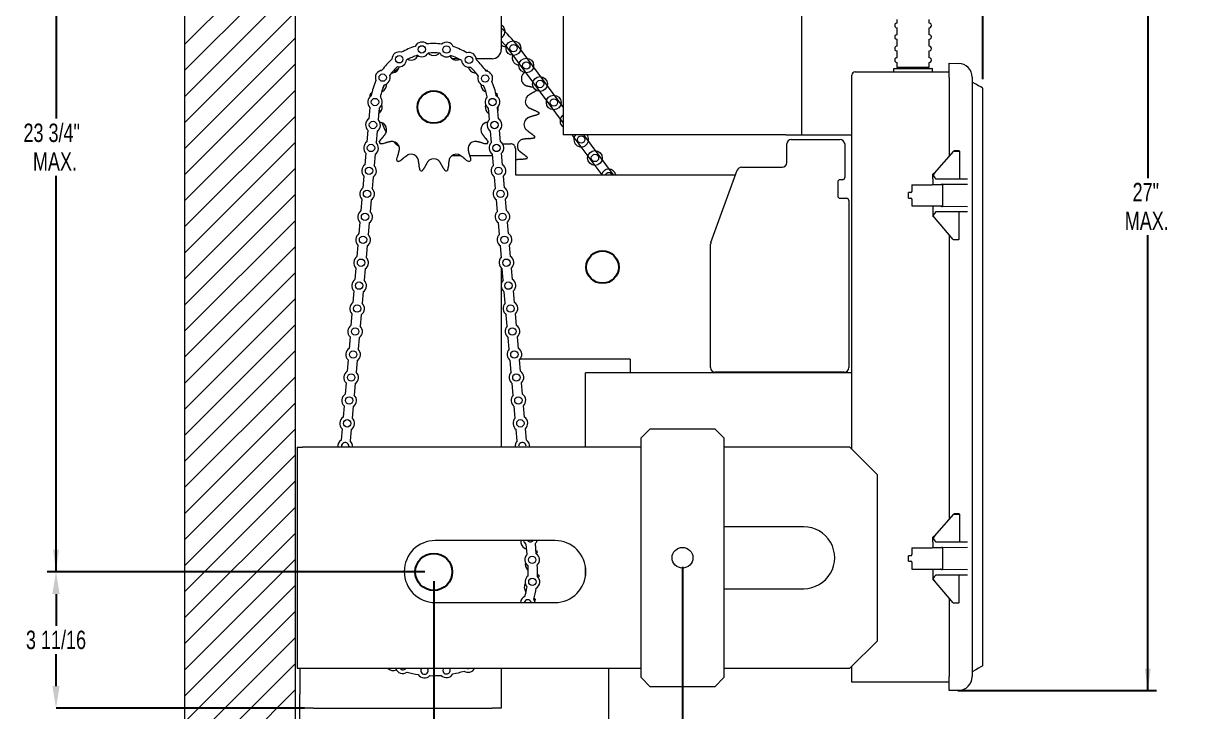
# Model space of a CAD drawing. Header units: inches. Extents: x 1.9 to 9.8, y 6 to 19.4.
# Drawn here: x 1.91 to 9.77, y 11.29 to 15.96 of the extents above; entities that cross this region are included whole.
import ezdxf

# ---------------------------------------------------------------- set-up
doc = ezdxf.new("R2010")
doc.units = ezdxf.units.IN
doc.header["$MEASUREMENT"] = 0
doc.header["$PDSIZE"] = -1
doc.layers.add('DIM', color=1, linetype='Continuous')
doc.styles.add('SLDTEXTSTYLE0', font='ARIAL.TTF', dxfattribs={"width": 0.7})
doc.dimstyles.new('SLDDIMSTYLE0', dxfattribs={"dimtxt": 0.125, "dimasz": 0.15, "dimexe": 0, "dimexo": 0.0625, "dimgap": 0.03125, "dimtad": 0, "dimtih": 1, "dimtoh": 1, "dimdec": 3, "dimlfac": 4, "dimrnd": 1e-09, "dimzin": 12, "dimdsep": 46, "dimtxsty": 'SLDTEXTSTYLE0', "dimsah": 1, "dimcen": 0.09, "dimadec": 0, "dimazin": 0, "dimtfac": 1, "dimtdec": 3, "dimtofl": 0, "dimtmove": 0, "dimatfit": 3, "dimfxl": 0, "dimtolj": 1, "dimtzin": 12, "dimarcsym": 0})
doc.dimstyles.new('SLDDIMSTYLE1', dxfattribs={"dimtxt": 0.125, "dimasz": 0.15, "dimexe": 0, "dimexo": 0.0625, "dimgap": 0.03125, "dimtad": 0, "dimtih": 1, "dimtoh": 1, "dimdec": 1, "dimlfac": 4, "dimrnd": 1e-09, "dimzin": 12, "dimdsep": 46, "dimtxsty": 'SLDTEXTSTYLE0', "dimsah": 1, "dimcen": 0.09, "dimadec": 0, "dimazin": 0, "dimtfac": 1, "dimtdec": 1, "dimtofl": 0, "dimtmove": 0, "dimatfit": 3, "dimfxl": 0, "dimtolj": 1, "dimtzin": 12, "dimarcsym": 0})

# ---------------------------------------------------------------- blocks, each defined once
blk = doc.blocks.new('*D8')
at = {"layer": 'DEFPOINTS', "color": 0}
for p in [(4.6933, 12.2362), (3.7558, 8.2049), (3.7558, 7.1338)]:
    blk.add_point(p, dxfattribs=at)
at = {"layer": 'DIM', "color": 0, "lineweight": -2}
for p, q in [((4.6933, 12.1737), (4.6933, 7.1338)), ((3.7558, 8.1424), (3.7558, 7.1338)), ((3.7558, 7.1338), (3.4466, 7.1338)), ((4.5433, 7.1338), (3.9058, 7.1338))]:
    blk.add_line(p, q, dxfattribs=at)
at = {"layer": 'DIM', "color": 0}
for points in [[(3.9058, 7.1588), (3.9058, 7.1088), (3.7558, 7.1338)], [(4.5433, 7.1588), (4.5433, 7.1088), (4.6933, 7.1338)]]:
    blk.add_solid(points, dxfattribs=at)
at = {"layer": 'DIM', "color": 0, "insert": (3.1104, 7.1985), "char_height": 0.125, "attachment_point": 2, "style": 'SLDTEXTSTYLE0'}
blk.add_mtext('\\A1;3 3/4 TO 7"', dxfattribs=at)
blk = doc.blocks.new('*D9')
at = {"layer": 'DEFPOINTS', "color": 0}
for p in [(6.3808, 12.3324), (4.6933, 12.2362), (6.3808, 7.1338)]:
    blk.add_point(p, dxfattribs=at)
at = {"layer": 'DIM', "color": 0, "lineweight": -2}
for p, q in [((6.3808, 12.2699), (6.3808, 7.1338)), ((4.6933, 12.1737), (4.6933, 7.1338)), ((4.8433, 7.1338), (6.2308, 7.1338)), ((6.3808, 7.1338), (6.7341, 7.1338))]:
    blk.add_line(p, q, dxfattribs=at)
at = {"layer": 'DIM', "color": 0}
for points in [[(4.8433, 7.1588), (4.8433, 7.1088), (4.6933, 7.1338)], [(6.2308, 7.1588), (6.2308, 7.1088), (6.3808, 7.1338)]]:
    blk.add_solid(points, dxfattribs=at)
at = {"layer": 'DIM', "color": 0, "insert": (6.896, 7.1984), "char_height": 0.125, "attachment_point": 2, "style": 'SLDTEXTSTYLE0'}
blk.add_mtext('\\A1;6 3/4', dxfattribs=at)
blk = doc.blocks.new('*D10')
at = {"color": 0, "linetype": 'ByBlock', "lineweight": -2}
for p, q in [((3.7558, 17.9807), (3.7558, 18.8712)), ((3.9058, 18.8712), (5.5853, 18.8712)), ((8.2691, 18.8712), (6.5896, 18.8712)), ((8.4191, 15.5791), (8.4191, 18.8712))]:
    blk.add_line(p, q, dxfattribs=at)
at = {"color": 0, "linetype": 'ByBlock'}
for points in [[(3.7558, 18.8712), (3.9058, 18.8962), (3.9058, 18.8462)], [(8.4191, 18.8712), (8.2691, 18.8962), (8.2691, 18.8462)]]:
    blk.add_solid(points, dxfattribs=at)
at = {"layer": 'DEFPOINTS', "color": 0, "linetype": 'ByBlock'}
for p in [(3.7558, 17.9182), (8.4191, 15.5166)]:
    blk.add_point(p, dxfattribs=at)
at = {"color": 0, "linetype": 'ByBlock', "insert": (6.0874, 18.8712), "char_height": 0.125, "attachment_point": 5, "style": 'SLDTEXTSTYLE0'}
blk.add_mtext('18 5/8 TO 21 7/8"', dxfattribs=at)
blk = doc.blocks.new('*D6')
at = {"layer": 'DIM'}
for p, q in [((6.1091, 17.9962), (2.0708, 17.9962)), ((2.1308, 17.9962), (2.1308, 15.3105)), ((2.1308, 12.2362), (2.1308, 14.9218)), ((4.6333, 12.2362), (2.0708, 12.2362))]:
    blk.add_line(p, q, dxfattribs=at)
for points in [[(2.1308, 17.9962), (2.1108, 17.8462), (2.1508, 17.8462)], [(2.1308, 12.2362), (2.1508, 12.3862), (2.1108, 12.3862)]]:
    blk.add_solid(points, dxfattribs=at)
at = {"layer": 'DIM', "char_height": 0.125, "attachment_point": 1, "style": 'SLDTEXTSTYLE0'}
for s, insert in [('23 3/4"', (1.91, 15.2773)), ('MAX.', (1.9743, 15.0829))]:
    blk.add_mtext(s, dxfattribs=dict(at, insert=insert))
blk = doc.blocks.new('*D7')
at = {"layer": 'DIM'}
for p, q in [((6.6526, 17.9962), (9.5975, 17.9962)), ((9.5375, 17.9962), (9.5375, 14.908)), ((9.5375, 11.4311), (9.5375, 14.5193)), ((8.2497, 11.4311), (9.5975, 11.4311))]:
    blk.add_line(p, q, dxfattribs=at)
for points in [[(9.5375, 17.9962), (9.5175, 17.8462), (9.5575, 17.8462)], [(9.5375, 11.4311), (9.5575, 11.5811), (9.5175, 11.5811)]]:
    blk.add_solid(points, dxfattribs=at)
at = {"layer": 'DIM', "char_height": 0.125, "attachment_point": 1, "style": 'SLDTEXTSTYLE0'}
for s, insert in [('27"', (9.4342, 14.8748)), ('MAX.', (9.3809, 14.6804))]:
    blk.add_mtext(s, dxfattribs=dict(at, insert=insert))
blk = doc.blocks.new('*D11')
at = {"color": 0, "linetype": 'ByBlock', "lineweight": -2}
for p, q in [((4.6308, 12.2362), (2.1308, 12.2362)), ((2.1308, 12.0862), (2.1308, 11.8702)), ((2.1308, 11.4624), (2.1308, 11.6784)), ((3.8158, 11.3124), (2.1308, 11.3124))]:
    blk.add_line(p, q, dxfattribs=at)
at = {"color": 0, "linetype": 'ByBlock'}
for points in [[(2.1308, 12.2362), (2.1058, 12.0862), (2.1558, 12.0862)], [(2.1308, 11.3124), (2.1058, 11.4624), (2.1558, 11.4624)]]:
    blk.add_solid(points, dxfattribs=at)
at = {"layer": 'DEFPOINTS', "color": 0, "linetype": 'ByBlock'}
for p in [(4.6933, 12.2362), (3.8783, 11.3124)]:
    blk.add_point(p, dxfattribs=at)
at = {"color": 0, "linetype": 'ByBlock', "insert": (2.1308, 11.7743), "char_height": 0.125, "attachment_point": 5, "style": 'SLDTEXTSTYLE0'}
blk.add_mtext('3 11/16', dxfattribs=at)

msp = doc.modelspace()

# ---------------------------------------------------------------- linework, layer by layer
at = {"color": 7, "linetype": 'Continuous', "lineweight": 15}
for p, q in [((3.005814, 8.204915), (3.005814, 17.918203)), ((3.755814, 8.204915), (3.755814, 17.918203)), ((5.151064, 16.252415), (5.151064, 15.779288)), ((5.258282, 15.808253), (5.572064, 15.385653)), ((5.208102, 15.770995), (5.572064, 15.280813)), ((4.861571, 15.71679), (4.818072, 15.71679)), ((5.088564, 15.71679), (4.98185, 15.71679)), ((7.817813, 15.650664), (8.068827, 15.650664)), ((7.817814, 15.650664), (7.817956, 15.650664)), ((8.054689, 15.658164), (7.835939, 15.658164)), ((8.068827, 15.650664), (8.072814, 15.650664)), ((8.189709, 15.59009), (8.189709, 15.686568)), ((8.189709, 15.686568), (8.253845, 15.685446)), ((7.529064, 14.576309), (7.529064, 15.605714)), ((7.551514, 15.628164), (7.556514, 15.628164)), ((7.556514, 15.628164), (8.189709, 15.628164)), ((8.189709, 15.59009), (8.189709, 15.05438)), ((8.345959, 15.591712), (8.345959, 15.59009)), ((8.345959, 15.59009), (8.345959, 11.52759)), ((4.260304, 15.387057), (4.253546, 15.309162)), ((4.32257, 15.381655), (4.315812, 15.303758)), ((5.070816, 15.303758), (5.064057, 15.381655)), ((5.133082, 15.309162), (5.126323, 15.387057)), ((5.128314, 15.389065), (5.128314, 15.364116)), ((4.246798, 15.23139), (4.240039, 15.153496)), ((4.309064, 15.225988), (4.302305, 15.148094)), ((5.084322, 15.148094), (5.077564, 15.225988)), ((5.146588, 15.153496), (5.13983, 15.23139)), ((6.902243, 15.201165), (5.572064, 15.201165)), ((5.631202, 15.201165), (5.833534, 14.928664)), ((5.709047, 15.201165), (5.911379, 14.928664)), ((7.082872, 15.201165), (6.902243, 15.201165)), ((7.082872, 15.201165), (7.090372, 15.201165)), ((7.090372, 15.201165), (7.529064, 15.201165)), ((5.16025, 15.139913), (5.215814, 15.139913)), ((5.247064, 15.108663), (5.247064, 14.928664)), ((7.087747, 15.012413), (7.087747, 15.138665)), ((7.118997, 15.169915), (7.449747, 15.169915)), ((7.480997, 15.138665), (7.480997, 14.911165)), ((4.233292, 15.075726), (4.226533, 14.997831)), ((4.295558, 15.070324), (4.288799, 14.992429)), ((4.818072, 15.060538), (4.874403, 15.060538)), ((4.936651, 15.060538), (5.088564, 15.060538)), ((5.090814, 15.060498), (5.088564, 15.060538)), ((5.097828, 14.992429), (5.09107, 15.070324)), ((5.160094, 14.997831), (5.153336, 15.075726)), ((8.090447, 14.94065), (8.220676, 15.089862)), ((8.259498, 15.090089), (8.259498, 14.90259)), ((6.573506, 14.469816), (6.752138, 14.960602)), ((6.781503, 14.981163), (7.056497, 14.981163)), ((8.090447, 14.94065), (8.079849, 14.933862)), ((8.081487, 14.93017), (8.090553, 14.94065)), ((8.090553, 14.940491), (8.081487, 14.929893)), ((8.090447, 14.94065), (8.090553, 14.94065)), ((8.090553, 14.94065), (8.090553, 14.940491)), ((4.219786, 14.920061), (4.213027, 14.842164)), ((4.282052, 14.914657), (4.275293, 14.836762)), ((5.111334, 14.836762), (5.104576, 14.914657)), ((5.1736, 14.842164), (5.166842, 14.920061)), ((5.247064, 14.928664), (6.740513, 14.928664)), ((7.434122, 14.881163), (7.434122, 14.786164)), ((7.465997, 14.896163), (7.449122, 14.896163)), ((7.937314, 14.861965), (7.937314, 14.81634)), ((7.937314, 14.861965), (8.059814, 14.861965)), ((8.059814, 14.861965), (8.074814, 14.861965)), ((8.147314, 14.861965), (8.074814, 14.861965)), ((8.079849, 14.902044), (8.079849, 14.933862)), ((8.081301, 14.93017), (8.081487, 14.929893)), ((8.081301, 14.93017), (8.081487, 14.93017)), ((8.081487, 14.929893), (8.081487, 14.93017)), ((8.097811, 14.904834), (8.097811, 14.90259)), ((8.097811, 14.90259), (8.102314, 14.90259)), ((8.102314, 14.90259), (8.119814, 14.90259)), ((8.119814, 14.90259), (8.1317, 14.90259)), ((8.1317, 14.90259), (8.31412, 14.90259)), ((8.144293, 14.86538), (8.31412, 14.86686)), ((7.914389, 14.771338), (7.914389, 14.80884)), ((7.924389, 14.80884), (7.914389, 14.80884)), ((7.929814, 14.80884), (7.924389, 14.80884)), ((4.206279, 14.764394), (4.199521, 14.6865)), ((4.268545, 14.758992), (4.261787, 14.681098)), ((5.12484, 14.681098), (5.118082, 14.758992)), ((5.187106, 14.6865), (5.180348, 14.764394)), ((7.449122, 14.771164), (7.494122, 14.771164)), ((7.509122, 14.756165), (7.509122, 14.526952)), ((7.914389, 14.771338), (7.924389, 14.771338)), ((7.924389, 14.771338), (7.929814, 14.771338)), ((7.937314, 14.763838), (7.937314, 14.718215)), ((7.937314, 14.718215), (8.059814, 14.718215)), ((8.059814, 14.718215), (8.074814, 14.718215)), ((8.074814, 14.718215), (8.147314, 14.718215)), ((8.31412, 14.713317), (8.144293, 14.714798)), ((8.079855, 14.678134), (8.079855, 14.646288)), ((8.090553, 14.639283), (8.079855, 14.646288)), ((8.090553, 14.639283), (8.081395, 14.650101)), ((8.216848, 14.490089), (8.090553, 14.639283)), ((8.102314, 14.67759), (8.098086, 14.67759)), ((8.098086, 14.675497), (8.098086, 14.67759)), ((8.119814, 14.67759), (8.102314, 14.67759)), ((8.1317, 14.67759), (8.119814, 14.67759)), ((8.31412, 14.67759), (8.1317, 14.67759)), ((8.256586, 14.490089), (8.256586, 14.67759)), ((4.192773, 14.60873), (4.186015, 14.530836)), ((4.255039, 14.603328), (4.248281, 14.525434)), ((5.138346, 14.525434), (5.131588, 14.603328)), ((5.200613, 14.530836), (5.193854, 14.60873)), ((7.529064, 13.069163), (7.529064, 14.576309)), ((7.509122, 14.526952), (7.509122, 13.622414)), ((8.189709, 14.522148), (8.189709, 12.59188)), ((8.216848, 14.490089), (8.255037, 14.490089)), ((8.256586, 14.490089), (8.255037, 14.490089)), ((4.179267, 14.453066), (4.172509, 14.375169)), ((4.241533, 14.447661), (4.234775, 14.369767)), ((5.151853, 14.369767), (5.145094, 14.447661)), ((5.214119, 14.375169), (5.20736, 14.453066)), ((6.571622, 13.622414), (6.571622, 14.459127)), ((5.151064, 14.37886), (5.151064, 14.368997)), ((4.165761, 14.297399), (4.159003, 14.219505)), ((4.228027, 14.291997), (4.221269, 14.214103)), ((5.151064, 14.298169), (5.151064, 14.188799)), ((5.165359, 14.214103), (5.1586, 14.291997)), ((5.227625, 14.219505), (5.220866, 14.297399)), ((5.151064, 14.167039), (5.151064, 13.082415)), ((4.152255, 14.141735), (4.145496, 14.06384)), ((4.214521, 14.136333), (4.207762, 14.058436)), ((5.178865, 14.058436), (5.172106, 14.136333)), ((5.241131, 14.06384), (5.234373, 14.141735)), ((4.138749, 13.98607), (4.13199, 13.908174)), ((4.201015, 13.980666), (4.194256, 13.902772)), ((5.192371, 13.902772), (5.185613, 13.980666)), ((5.254637, 13.908174), (5.247879, 13.98607)), ((4.125243, 13.830404), (4.118484, 13.752509)), ((4.187509, 13.825002), (4.18075, 13.747107)), ((5.205877, 13.747107), (5.199119, 13.825002)), ((5.268143, 13.752509), (5.261385, 13.830404)), ((6.025814, 13.678663), (5.278585, 13.678663)), ((6.025814, 13.678663), (6.025814, 13.586163)), ((4.111736, 13.674739), (4.104978, 13.596845)), ((4.174002, 13.669337), (4.167244, 13.591441)), ((5.219383, 13.591441), (5.212625, 13.669337)), ((5.28165, 13.596845), (5.274891, 13.674739)), ((5.723064, 13.082415), (5.723064, 13.586163)), ((7.529064, 13.586163), (5.723064, 13.586163)), ((7.477872, 13.591164), (6.602872, 13.591164)), ((4.09823, 13.519073), (4.091472, 13.441178)), ((4.160496, 13.513671), (4.153738, 13.435776)), ((5.23289, 13.435776), (5.226131, 13.513671)), ((5.295156, 13.441178), (5.288397, 13.519073)), ((4.084724, 13.363408), (4.077966, 13.285514)), ((5.308662, 13.285514), (5.301903, 13.363408)), ((4.14699, 13.358006), (4.140232, 13.280112)), ((5.246396, 13.280112), (5.239637, 13.358006)), ((4.071218, 13.207744), (4.064459, 13.12985)), ((5.322168, 13.12985), (5.315409, 13.207744)), ((6.162064, 13.207413), (6.099564, 13.144915)), ((6.162064, 13.207413), (6.599564, 13.207413)), ((6.662064, 13.144915), (6.599564, 13.207413)), ((4.133484, 13.202342), (4.126726, 13.124445)), ((5.259902, 13.124445), (5.253143, 13.202342)), ((6.099564, 12.599847), (6.099564, 13.144915)), ((6.662064, 13.144915), (6.662064, 12.599847)), ((3.765814, 13.082415), (3.803314, 13.082415)), ((3.765814, 13.082415), (3.765814, 11.582415)), ((3.850814, 13.082415), (3.803314, 13.082415)), ((6.099564, 13.082415), (3.850814, 13.082415)), ((4.117219, 13.088263), (4.116525, 13.082415)), ((5.269409, 13.088263), (5.270102, 13.082415)), ((7.515814, 13.082415), (6.662064, 13.082415)), ((7.703314, 12.894914), (7.515814, 13.082415)), ((7.703314, 11.769913), (7.703314, 12.894914)), ((6.099564, 12.595349), (6.099564, 12.599847)), ((6.099564, 12.575348), (6.099564, 12.595349)), ((6.662064, 12.599847), (6.662064, 12.595349)), ((6.662064, 12.595349), (6.662064, 12.575348)), ((8.090447, 12.47815), (8.220676, 12.627361)), ((8.259498, 12.627589), (8.259498, 12.44009)), ((6.099564, 12.084222), (6.099564, 12.575348)), ((6.662064, 12.575348), (6.662064, 12.084222)), ((7.203314, 12.542413), (6.662064, 12.542413)), ((5.515814, 12.448665), (4.703314, 12.448665)), ((5.326647, 12.355175), (5.320674, 12.424016)), ((5.388975, 12.359868), (5.38294, 12.429418)), ((8.090447, 12.47815), (8.079849, 12.471362)), ((8.079849, 12.439543), (8.079849, 12.471362)), ((8.081301, 12.46767), (8.081487, 12.467393)), ((8.081301, 12.46767), (8.081487, 12.46767)), ((8.081487, 12.46767), (8.090553, 12.47815)), ((8.090553, 12.477991), (8.081487, 12.467393)), ((8.081487, 12.467393), (8.081487, 12.46767)), ((8.090447, 12.47815), (8.090553, 12.47815)), ((8.090553, 12.47815), (8.090553, 12.477991)), ((8.097811, 12.442334), (8.097811, 12.44009)), ((8.097811, 12.44009), (8.102314, 12.44009)), ((8.102314, 12.44009), (8.119814, 12.44009)), ((8.119814, 12.44009), (8.1317, 12.44009)), ((8.1317, 12.44009), (8.31412, 12.44009)), ((7.914389, 12.308838), (7.914389, 12.34634)), ((7.924389, 12.34634), (7.914389, 12.34634)), ((7.929814, 12.34634), (7.924389, 12.34634)), ((7.937314, 12.399465), (7.937314, 12.353839)), ((7.937314, 12.399465), (8.059814, 12.399465)), ((8.059814, 12.399465), (8.074814, 12.399465)), ((8.147314, 12.399465), (8.074814, 12.399465)), ((8.144293, 12.40288), (8.31412, 12.40436)), ((5.723064, 12.20479), (5.723064, 12.272538)), ((7.914389, 12.308838), (7.924389, 12.308838)), ((7.924389, 12.308838), (7.929814, 12.308838)), ((7.937314, 12.301338), (7.937314, 12.255715)), ((7.937314, 12.255715), (8.059814, 12.255715)), ((8.059814, 12.255715), (8.074814, 12.255715)), ((8.074814, 12.255715), (8.147314, 12.255715)), ((8.079855, 12.215634), (8.079855, 12.183788)), ((8.090553, 12.176783), (8.079855, 12.183788)), ((8.090553, 12.176783), (8.081395, 12.187601)), ((8.102314, 12.21509), (8.098086, 12.21509)), ((8.098086, 12.212996), (8.098086, 12.21509)), ((8.119814, 12.21509), (8.102314, 12.21509)), ((8.1317, 12.21509), (8.119814, 12.21509)), ((8.31412, 12.21509), (8.1317, 12.21509)), ((8.31412, 12.250817), (8.144293, 12.252298)), ((8.256586, 12.027589), (8.256586, 12.21509)), ((6.662064, 12.122414), (7.203314, 12.122414)), ((8.216848, 12.027589), (8.090553, 12.176783)), ((4.703314, 12.028663), (5.515814, 12.028663)), ((6.099564, 12.064222), (6.099564, 12.084222)), ((6.099564, 12.059723), (6.099564, 12.064222)), ((6.099564, 11.519914), (6.099564, 12.059723)), ((6.662064, 12.084222), (6.662064, 12.064222)), ((6.662064, 12.064222), (6.662064, 12.059723)), ((6.662064, 12.059723), (6.662064, 11.519914)), ((8.189709, 12.059648), (8.189709, 11.52759)), ((8.216848, 12.027589), (8.255037, 12.027589)), ((8.256586, 12.027589), (8.255037, 12.027589)), ((7.515814, 11.582415), (7.703314, 11.769913)), ((3.765814, 11.582415), (3.803314, 11.582415)), ((3.785814, 11.582415), (3.785814, 11.468664)), ((3.803314, 11.582415), (3.850814, 11.582415)), ((3.850814, 11.582415), (6.099564, 11.582415)), ((4.432785, 11.582415), (4.436418, 11.580978)), ((5.151064, 11.582415), (5.151064, 11.312415)), ((5.880814, 9.829914), (5.880814, 11.582415)), ((6.662064, 11.582415), (7.515814, 11.582415)), ((7.529064, 11.489513), (7.529064, 11.595664)), ((6.099564, 11.519914), (6.162064, 11.457414)), ((6.599564, 11.457414), (6.662064, 11.519914)), ((8.189709, 11.489513), (7.529064, 11.489513)), ((8.189709, 11.431113), (8.189709, 11.52759)), ((8.345959, 11.52759), (8.345959, 11.525966)), ((3.785814, 11.468664), (3.785814, 11.406163)), ((3.785814, 9.829914), (3.785814, 11.406163)), ((6.599564, 11.457414), (6.162064, 11.457414)), ((8.253845, 11.432232), (8.189709, 11.431113)), ((3.878314, 11.312415), (3.785814, 11.312415)), ((3.878314, 11.312415), (5.088564, 11.312415)), ((5.151064, 11.312415), (5.088564, 11.312415))]:
    msp.add_line(p, q, dxfattribs=at)
at = {"color": 0, "linetype": 'Continuous', "lineweight": 0}
for p, q in [((3.005814, 15.815455), (3.755814, 16.565455)), ((3.005814, 15.638679), (3.755814, 16.388679)), ((3.005814, 15.461902), (3.755814, 16.211902)), ((3.005814, 15.285125), (3.755814, 16.035125)), ((3.005814, 15.108349), (3.755814, 15.858348)), ((3.005814, 14.931572), (3.755814, 15.681572)), ((3.005814, 14.754795), (3.755814, 15.504795)), ((3.005814, 14.578018), (3.755814, 15.328018)), ((3.005814, 14.401242), (3.755814, 15.151242)), ((3.005814, 14.224465), (3.755814, 14.974465)), ((3.005814, 14.047688), (3.755814, 14.797688)), ((3.005814, 13.870912), (3.755814, 14.620911)), ((3.005814, 13.694135), (3.755814, 14.444135)), ((3.005814, 13.517358), (3.755814, 14.267358)), ((3.005814, 13.340581), (3.755814, 14.090581)), ((3.005814, 13.163805), (3.755814, 13.913805)), ((3.005814, 12.987028), (3.755814, 13.737028)), ((3.005814, 12.810251), (3.755814, 13.560251)), ((3.005814, 12.633475), (3.755814, 13.383475)), ((3.005814, 12.456698), (3.755814, 13.206698)), ((3.005814, 12.279921), (3.755814, 13.029921)), ((3.005814, 12.103145), (3.755814, 12.853145)), ((3.005814, 11.926368), (3.755814, 12.676368)), ((3.005814, 11.749591), (3.755814, 12.499591)), ((3.005814, 11.572814), (3.755814, 12.322814)), ((3.005814, 11.396038), (3.755814, 12.146038)), ((3.005814, 11.219261), (3.755814, 11.969261)), ((3.005814, 11.042484), (3.755814, 11.792484)), ((3.005814, 10.865708), (3.755814, 11.615708)), ((3.005814, 10.688931), (3.755814, 11.438931))]:
    msp.add_line(p, q, dxfattribs=at)
for p, q in [((8.259498, 15.090089), (8.220676, 15.089862)), ((8.259498, 12.627589), (8.220676, 12.627361))]:
    msp.add_line(p, q)
at = {"color": 7, "linetype": 'Continuous', "lineweight": 15, "flags": 128}
for points in [[(5.151064, 15.946437), (5.15543, 15.943757), (5.165502, 15.934593)], [(5.151064, 15.909759), (5.152029, 15.900304), (5.151064, 15.895318)], [(5.151064, 15.837733), (5.178334, 15.808123), (5.208102, 15.770995)], [(4.457338, 15.653496), (4.431505, 15.632508), (4.420685, 15.622312)], [(4.329728, 15.635817), (4.33069, 15.637227), (4.331675, 15.638659)], [(4.360286, 15.540698), (4.351307, 15.522124), (4.340601, 15.494868)], [(8.419062, 15.516633), (8.418457, 15.516983), (8.413615, 15.519778), (8.403935, 15.525368), (8.389424, 15.533745), (8.370094, 15.544906), (8.345959, 15.55884)], [(4.323007, 15.381948), (4.324736, 15.354366), (4.325129, 15.35081)], [(4.420685, 15.155016), (4.431505, 15.14482), (4.457338, 15.123832)], [(4.463538, 11.582415), (4.469139, 11.576855), (4.478019, 11.572817)], [(8.419062, 11.601045), (8.418457, 11.600695), (8.413615, 11.5979), (8.403935, 11.59231), (8.389424, 11.583933), (8.370094, 11.572772), (8.345959, 11.55884)]]:
    msp.add_lwpolyline(points, dxfattribs=at)
at = {"color": 7, "linetype": 'Continuous', "lineweight": 15}
for centre, radius in [((4.612708, 15.780458), 0.025), ((4.780171, 15.779119), 0.025001), ((5.233928, 15.78863), 0.05), ((5.233929, 15.78863), 0.024999), ((4.459375, 15.713122), 0.025), ((4.932408, 15.709342), 0.025), ((5.321144, 15.67117), 0.05), ((5.321144, 15.67117), 0.025), ((4.347048, 15.588914), 0.025001), ((5.042736, 15.583353), 0.025), ((5.414291, 15.545721), 0.05), ((5.414291, 15.545721), 0.025), ((4.294811, 15.42324), 0.025), ((5.091817, 15.42324), 0.025), ((5.507437, 15.42027), 0.05), ((5.507437, 15.420271), 0.025001), ((4.281305, 15.267574), 0.025), ((5.105322, 15.267574), 0.025), ((5.693731, 15.169371), 0.025001), ((4.267798, 15.11191), 0.025), ((5.118829, 15.11191), 0.025), ((5.786879, 15.04392), 0.05), ((5.786878, 15.04392), 0.025), ((4.254292, 14.956245), 0.025), ((5.132335, 14.956245), 0.025), ((4.240787, 14.800578), 0.025), ((5.145841, 14.800578), 0.025), ((4.22728, 14.644914), 0.025), ((5.159348, 14.644914), 0.025), ((4.213774, 14.489249), 0.025), ((5.172854, 14.489249), 0.025), ((4.200268, 14.333583), 0.025), ((5.186359, 14.333583), 0.025), ((4.186761, 14.177918), 0.025), ((5.199866, 14.177918), 0.025), ((4.173255, 14.022254), 0.025), ((5.213372, 14.022254), 0.025), ((4.15975, 13.866588), 0.025), ((5.226877, 13.866588), 0.025), ((4.146243, 13.710923), 0.025), ((5.240384, 13.710923), 0.025), ((4.132738, 13.555257), 0.025), ((5.25389, 13.555257), 0.025), ((4.119231, 13.399593), 0.025), ((5.267397, 13.399593), 0.025), ((4.105724, 13.243928), 0.025), ((5.280903, 13.243928), 0.025), ((5.360742, 12.3186), 0.025), ((6.380813, 12.332413), 0.0705), ((5.362419, 12.168684), 0.025)]:
    msp.add_circle(centre, radius, dxfattribs=at)
for centre, radius in [((4.693229, 15.388745), 0.109794), ((5.838314, 14.303664), 0.109999), ((4.693312, 12.236166), 0.125625)]:
    msp.add_circle(centre, radius)
for centre, radius, start, end in [((7.835939, 15.94254), 0.015625, 89.9999998, 270.0000002), ((8.054689, 15.94254), 0.015625, 269.9999998, 90.0000002), ((5.127131, 15.902538), 0.049999, 298.59877, 39.8749766), ((4.693421, 15.388876), 0.703523, 36.5917833, 49.4205953), ((7.835939, 15.864414), 0.015625, 89.9999998, 270.0000002), ((8.054689, 15.864414), 0.015625, 269.9999998, 90.0000002), ((4.69332, 15.388639), 0.431276, 107.0117889, 120.4047577), ((4.612708, 15.78046), 0.049999, 47.5622762, 155.6895848), ((4.693319, 15.388714), 0.431201, 82.8451572, 96.2405019), ((4.780169, 15.779118), 0.050002, 23.4003507, 131.5170197), ((4.693324, 15.3887), 0.431214, 58.6772596, 72.0722786), ((5.182809, 15.85049), 0.050643, 231.1830629, 266.971331), ((7.835939, 15.786289), 0.015625, 89.9999998, 270.0000002), ((8.054689, 15.786289), 0.015625, 269.9999998, 90.0000002), ((4.459375, 15.713122), 0.05, 71.7309368, 179.8542466), ((4.693352, 15.38856), 0.368861, 107.4517686, 119.9637576), ((4.540068, 15.758634), 0.050622, 254.9497986, 330.0484367), ((4.612708, 15.78046), 0.050002, 233.163362, 330.0876714), ((4.693313, 15.388929), 0.368486, 83.2792979, 95.8041699), ((4.693314, 15.789118), 0.050624, 232.4520884, 307.5479116), ((4.78017, 15.779122), 0.050001, 208.997271, 305.9220512), ((4.84656, 15.758634), 0.050622, 209.9514345, 285.050226), ((4.693288, 15.388604), 0.368816, 59.1189928, 71.6325829), ((4.932409, 15.709343), 0.049999, 359.2294791, 107.3557542), ((5.088563, 15.77929), 0.062501, 270.0005467, 359.9977054), ((5.276109, 15.725141), 0.050626, 166.3556641, 253.6438016), ((7.835939, 15.708165), 0.015625, 89.9999998, 270.0000002), ((8.054689, 15.708165), 0.015625, 269.9999998, 90.0000002), ((4.693314, 15.388659), 0.431254, 131.178249, 144.5718501), ((4.693229, 15.388745), 0.368634, 131.6158946, 144.1358164), ((4.410146, 15.671831), 0.050628, 277.4553936, 350.1001121), ((4.459375, 15.713122), 0.05, 257.3279984, 354.2570176), ((4.932407, 15.70934), 0.049999, 184.8257227, 281.7581774), ((4.976482, 15.671832), 0.050629, 193.9841344, 262.5441008), ((4.693236, 15.388599), 0.368851, 34.9521634, 47.4646842), ((4.6933, 15.388653), 0.431268, 34.5120661, 47.9053685), ((7.817813, 15.645665), 0.004999, 89.9958132, 180.0142702), ((8.072814, 15.645665), 0.004999, 359.98573, 90.0075479), ((8.252213, 15.591714), 0.093746, 359.9988364, 89.0020072), ((4.693302, 15.388667), 0.431238, 155.3449956, 169.6548667), ((4.347049, 15.588913), 0.050001, 95.8988179, 204.0193462), ((4.347048, 15.588914), 0.05, 281.4943819, 18.4223891), ((5.042737, 15.583354), 0.050001, 160.6626259, 257.5885072), ((5.042736, 15.583354), 0.05, 335.063842, 83.1868814), ((4.69335, 15.388677), 0.439598, 33.289532, 34.6567394), ((5.337994, 15.581669), 0.050624, 153.0216334, 240.3120315), ((7.551513, 15.605715), 0.022449, 89.9985112, 180.0022374), ((4.693334, 15.388658), 0.368771, 155.7845973, 169.2153377), ((4.323341, 15.541911), 0.050625, 299.9526244, 5.3566295), ((5.063285, 15.541911), 0.050624, 178.3205809, 240.0480389), ((4.693338, 15.38867), 0.368725, 10.784175, 23.3006844), ((4.693272, 15.388651), 0.431293, 10.3459366, 23.7383549), ((4.294811, 15.42324), 0.05, 120.9794238, 226.359094), ((4.691405, 15.389051), 0.437689, 167.8413224, 169.6604906), ((4.294812, 15.423241), 0.05, 303.722691, 43.5061192), ((5.091816, 15.423241), 0.05, 136.4939418, 236.2770296), ((5.091817, 15.42324), 0.05, 313.6405687, 59.0209135), ((4.694099, 15.388827), 0.438833, 10.3418816, 12.1563053), ((5.365128, 15.427792), 0.050625, 139.6888501, 226.9779911), ((4.292859, 15.388665), 0.050624, 322.4518799, 17.8668185), ((5.093768, 15.388665), 0.050624, 162.1331815, 217.5481201), ((4.69442, 15.388594), 0.714169, 356.255366, 357.0789163), ((5.600585, 15.29482), 0.05, 124.7796129, 235.2203871), ((4.281307, 15.267575), 0.050002, 123.7244126, 226.3581136), ((4.281305, 15.267574), 0.05, 303.7234405, 46.3590025), ((4.650995, 15.388632), 0.32805, 198.9828278, 211.0939258), ((4.323341, 15.235417), 0.050625, 344.9520466, 60.0477417), ((5.063286, 15.235417), 0.050625, 119.9522583, 195.0479534), ((5.105322, 15.267574), 0.05, 133.6409378, 236.2768338), ((5.105321, 15.267575), 0.050002, 313.6418864, 56.2755874), ((5.356042, 15.271808), 0.050625, 126.355077, 213.644985), ((4.685664, 15.390991), 0.723273, 342.9240187, 343.7370924), ((5.693732, 15.169371), 0.050001, 140.5154353, 226.5408448), ((5.693731, 15.169371), 0.05, 226.5413532, 39.485104), ((4.267798, 15.111909), 0.05, 123.7234405, 226.3590025), ((4.267799, 15.11191), 0.05, 303.7231662, 46.3590622), ((4.697418, 15.391424), 0.444581, 212.8566011, 214.6473264), ((4.410152, 15.105502), 0.050622, 7.4497935, 82.5500139), ((4.976476, 15.105502), 0.050622, 97.4500912, 172.5501977), ((4.68921, 15.391424), 0.444581, 325.3526736, 327.1433989), ((5.118828, 15.11191), 0.05, 133.640649, 236.2769081), ((5.118829, 15.111909), 0.05, 313.6409975, 56.2765595), ((5.215815, 15.108665), 0.031248, 359.9964709, 90.0032602), ((5.311227, 15.122122), 0.050623, 113.0202871, 200.3116997), ((7.118999, 15.138663), 0.031252, 90.00376, 179.9966434), ((7.449745, 15.138663), 0.031252, 0.0033566, 89.9961056), ((4.697319, 15.394624), 0.446816, 235.3565812, 237.1384951), ((4.540068, 15.018695), 0.050622, 29.9512437, 105.0502694), ((4.693314, 14.98821), 0.050624, 52.4520884, 127.5479116), ((4.84656, 15.018695), 0.050622, 74.9497061, 150.0488851), ((4.689308, 15.394624), 0.446816, 302.8615049, 304.6434188), ((4.633923, 15.2508), 0.723273, 342.9240187, 343.7370924), ((4.254292, 14.956245), 0.05, 123.7230919, 226.359351), ((4.25429, 14.956244), 0.050002, 303.7246869, 46.3580538), ((4.694932, 15.396871), 0.448, 257.8631737, 259.6403106), ((4.691683, 15.396933), 0.448064, 280.3597529, 282.1366447), ((5.132337, 14.956244), 0.050002, 133.6419462, 236.2753131), ((5.132335, 14.956245), 0.05, 313.6409378, 56.2768338), ((5.880025, 14.918469), 0.05, 11.7647187, 168.2352813), ((5.880025, 14.918471), 0.025, 24.0611763, 155.9388237), ((6.781502, 14.949915), 0.031248, 89.996957, 160.0011406), ((7.056494, 15.012415), 0.031253, 270.0048126, 359.9957252), ((7.449121, 14.881164), 0.014999, 89.9973966, 180.0014829), ((7.465994, 14.911166), 0.015003, 270.0107847, 359.9970578), ((8.086191, 14.934226), 0.006352, 183.2835284, 219.6694072), ((8.12164, 14.938408), 0.041171, 191.5417729, 234.6351483), ((4.240785, 14.800578), 0.049999, 123.7226822, 226.3595462), ((4.240787, 14.800579), 0.05, 303.7231662, 46.3590622), ((5.145841, 14.800579), 0.05, 133.6409378, 236.2768338), ((5.145842, 14.800578), 0.049999, 313.6405136, 56.2770435), ((7.449121, 14.786164), 0.014999, 179.9985171, 270.0026034), ((7.929814, 14.816339), 0.0075, 269.9985171, 0.0014829), ((7.494123, 14.756166), 0.014999, 359.9966044, 90.004516), ((7.929814, 14.763838), 0.0075, 359.9985171, 90.0014829), ((4.22728, 14.644914), 0.05, 123.7234405, 226.3590025), ((4.227281, 14.644914), 0.05, 303.7230919, 46.359351), ((5.159347, 14.644914), 0.05, 133.6409975, 236.2765595), ((5.159348, 14.644914), 0.05, 313.640649, 56.2769081), ((8.086329, 14.645891), 0.006486, 139.5216266, 176.488535), ((8.121857, 14.641691), 0.041326, 125.1132852, 168.2578734), ((4.213774, 14.489249), 0.05, 123.7231662, 226.3590622), ((4.213772, 14.489249), 0.050002, 303.7246869, 46.3580538), ((5.172855, 14.489249), 0.050002, 133.6418864, 236.2755874), ((5.172854, 14.48925), 0.05, 313.6409975, 56.2765595), ((6.602865, 14.45913), 0.031243, 159.9991424, 180.0049907), ((4.200268, 14.333583), 0.05, 123.7234405, 226.3590025), ((4.200268, 14.333583), 0.05, 303.7231662, 46.3590622), ((5.186359, 14.333583), 0.05, 133.640649, 236.2769081), ((5.18636, 14.333583), 0.05, 313.640649, 56.2769081), ((4.186761, 14.177918), 0.05, 123.7231662, 226.3590622), ((4.186762, 14.177919), 0.05, 303.7234405, 46.3590025), ((5.199866, 14.177919), 0.05, 133.6409975, 236.2765595), ((5.199866, 14.177918), 0.05, 313.6409378, 56.2768338), ((4.173255, 14.022254), 0.05, 123.7234405, 226.3590025), ((4.173256, 14.022252), 0.05, 303.7231662, 46.3590622), ((5.213371, 14.022252), 0.05, 133.640649, 236.2769081), ((5.213372, 14.022254), 0.05, 313.6409104, 56.2766467), ((4.159749, 13.866588), 0.05, 123.723053, 226.3593807), ((4.15975, 13.866588), 0.05, 303.7233864, 46.3590472), ((5.226878, 13.866588), 0.05, 133.6409528, 236.2766136), ((5.226878, 13.866587), 0.05, 313.6408932, 56.2769413), ((4.146243, 13.710923), 0.05, 123.7231662, 226.3590622), ((4.146244, 13.710924), 0.05, 303.7231662, 46.3590622), ((5.240384, 13.710924), 0.05, 133.6409378, 236.2768338), ((5.240384, 13.710923), 0.05, 313.6409975, 56.2765595), ((6.602874, 13.622416), 0.031252, 180.0033566, 269.9961056), ((7.47787, 13.622416), 0.031252, 270.0038944, 359.9966434), ((4.132739, 13.555258), 0.050002, 123.7246869, 226.3580538), ((4.132738, 13.555257), 0.05, 303.7230919, 46.359351), ((5.25389, 13.555257), 0.05, 133.6409975, 236.2765595), ((5.253889, 13.555258), 0.050002, 313.6415976, 56.2756617), ((4.119231, 13.399592), 0.05, 123.7231662, 226.3590622), ((5.267397, 13.399592), 0.05, 313.6409975, 56.2765595), ((4.119231, 13.399593), 0.05, 303.7234405, 46.3590025), ((5.267396, 13.399593), 0.05, 133.6409378, 236.2768338), ((4.105725, 13.243928), 0.05, 123.7234599, 226.3589877), ((5.280903, 13.243928), 0.05, 313.6410123, 56.2765401), ((4.105726, 13.243928), 0.049999, 303.7227093, 46.3595238), ((5.280902, 13.243928), 0.049999, 133.6401874, 236.277365), ((4.092222, 13.088262), 0.050003, 123.7256531, 186.7148991), ((5.294406, 13.088262), 0.050003, 353.2845033, 56.2749446), ((4.092219, 13.088261), 0.025, 0.0025493, 193.5250148), ((4.092219, 13.088262), 0.05, 353.284378, 46.3589052), ((5.294408, 13.088262), 0.05, 133.6409717, 186.7156566), ((5.294409, 13.088261), 0.025, 346.4749852, 179.9974507), ((7.203314, 12.332413), 0.21, 269.9999212, 90.0000788), ((4.703315, 12.238664), 0.210001, 90.0002213, 269.9997787), ((5.334167, 12.441525), 0.050626, 171.8929538, 241.4126673), ((5.348437, 12.465605), 0.050005, 199.8022172, 236.2748255), ((5.348433, 12.465601), 0.024999, 222.6460328, 317.3539672), ((5.348442, 12.465595), 0.049989, 313.6384146, 340.2032794), ((5.515813, 12.238664), 0.210001, 270.0002438, 89.9997562), ((8.086191, 12.471725), 0.006352, 183.2835284, 219.6694072), ((8.12164, 12.475908), 0.041171, 191.5417729, 234.6351483), ((5.360742, 12.318602), 0.05, 132.9921058, 236.6762521), ((5.360741, 12.318601), 0.050001, 314.0795973, 55.6213028), ((4.689066, 12.235338), 0.719604, 10.6920559, 11.5094705), ((7.929814, 12.353839), 0.0075, 269.9985171, 0.0014829), ((5.364251, 12.288199), 0.050625, 167.7674149, 228.0794983), ((4.69326, 12.236164), 0.641303, 357.6472983, 3.6350038), ((4.693348, 12.236164), 0.703716, 357.4921399, 3.7902007), ((7.929814, 12.301338), 0.0075, 359.9985171, 90.0014829), ((5.362419, 12.168685), 0.049999, 124.6055912, 223.8766492), ((5.362421, 12.168684), 0.049999, 301.278707, 47.2036091), ((4.691392, 12.236243), 0.7172, 357.3577995, 358.177854), ((8.086329, 12.183391), 0.006486, 139.5216266, 176.488535), ((8.121857, 12.179191), 0.041326, 125.1132852, 168.2578734), ((5.358169, 12.132068), 0.050628, 150.9833047, 214.745335), ((4.693481, 12.236127), 0.641079, 344.8464448, 350.8361592), ((4.693226, 12.236181), 0.703839, 344.692829, 350.9897911), ((5.330841, 12.022123), 0.049999, 111.8056131, 172.4833785), ((5.330842, 12.022121), 0.025, 15.1699919, 164.8300081), ((5.330857, 12.022127), 0.049984, 7.5135969, 34.4074228), ((4.702396, 12.233599), 0.70584, 344.0207813, 344.854242), ((4.419063, 11.624915), 0.0575, 227.6578601, 292.1292951), ((4.483727, 11.597154), 0.049998, 198.8762496, 304.8066756), ((4.483725, 11.597161), 0.025004, 256.8080873, 323.8597428), ((4.693261, 12.235839), 0.703422, 255.0896484, 261.3903109), ((4.630507, 11.566604), 0.025, 140.769931, 269.6002822), ((4.630507, 11.566604), 0.025, 269.6013069, 39.2288199), ((4.780409, 11.569328), 0.025001, 148.4366379, 282.3978761), ((4.780409, 11.569328), 0.025, 282.3992612, 31.5659253), ((4.693442, 12.235633), 0.703204, 280.6900869, 286.9926745), ((4.925982, 11.605191), 0.049997, 237.275346, 332.8989009), ((4.925981, 11.605193), 0.024998, 245.6718134, 295.2013094), ((4.630506, 11.566602), 0.049999, 211.6795029, 317.6057157), ((4.693337, 12.23571), 0.703296, 267.8891313, 274.1908816), ((4.780407, 11.569331), 0.050002, 224.4830146, 330.4014734), ((8.252213, 11.525964), 0.093746, 270.9979928, 0.0011636)]:
    msp.add_arc(centre, radius, start, end, dxfattribs=at)
for points in [[(5.572064, 17.519915), (5.572064, 15.777413)], [(7.189564, 15.777413), (7.189564, 16.235538)], [(7.835939, 15.982878), (7.835939, 15.958165)], [(8.054689, 15.958165), (8.054689, 15.982878)], [(7.835939, 15.926915), (7.835939, 15.880039)], [(8.054689, 15.880039), (8.054689, 15.926915)], [(7.835939, 15.848788), (7.835939, 15.801914)], [(8.054689, 15.801914), (8.054689, 15.848788)], [(4.58393, 15.73336), (4.586531, 15.73864)], [(4.655945, 15.755364), (4.662462, 15.748981)], [(5.227857, 15.739956), (5.226911, 15.737084)], [(5.572064, 15.777413), (5.572064, 15.201165)], [(7.189564, 15.201165), (7.189564, 15.777413)], [(7.835939, 15.770664), (7.835939, 15.72379)], [(8.054689, 15.72379), (8.054689, 15.770664)], [(4.515716, 15.714253), (4.526923, 15.709748)], [(5.261852, 15.676564), (5.269743, 15.674917)], [(7.812814, 15.645663), (7.812814, 15.628164)], [(7.835939, 15.69254), (7.835939, 15.658164)], [(8.054689, 15.658164), (8.054689, 15.69254)], [(8.077814, 15.628164), (8.077814, 15.645663)], [(4.331675, 15.638659), (4.339512, 15.637898)], [(4.408722, 15.621547), (4.416715, 15.621631)], [(5.297096, 15.611506), (5.292879, 15.604635)], [(5.308901, 15.623699), (5.297096, 15.611506)], [(4.340941, 15.494774), (4.348617, 15.498048)], [(5.312921, 15.53769), (5.32022, 15.534268)], [(5.32022, 15.534268), (5.355541, 15.526377)], [(5.362704, 15.485752), (5.332212, 15.466256)], [(5.355541, 15.526377), (5.368905, 15.525295)], [(5.374893, 15.491339), (5.362704, 15.485752)], [(5.390247, 15.502009), (5.374893, 15.491339)], [(8.419062, 11.601045), (8.419062, 15.516633)], [(8.419062, 15.436566), (8.419062, 15.516633)], [(4.263535, 15.481237), (4.273026, 15.484118)], [(5.125804, 15.467607), (5.120587, 15.463329)], [(5.332212, 15.466256), (5.326524, 15.460544)], [(4.319484, 15.34608), (4.324545, 15.349182)], [(4.324545, 15.349182), (4.332996, 15.357813)], [(5.062082, 15.349182), (5.067144, 15.34608)], [(5.330587, 15.390781), (5.3369, 15.385768)], [(5.367051, 15.328764), (5.332884, 15.316824)], [(5.3369, 15.385768), (5.369449, 15.369945)], [(5.380199, 15.33139), (5.367051, 15.328764)], [(5.369449, 15.369945), (5.382204, 15.36581)], [(5.407064, 15.341952), (5.380199, 15.33139)], [(5.382204, 15.36581), (5.407661, 15.3522)], [(4.337507, 15.284018), (4.327581, 15.28559)], [(5.04912, 15.284018), (5.03801, 15.27928)], [(5.059047, 15.28559), (5.04912, 15.284018)], [(5.332884, 15.316824), (5.326033, 15.312579)], [(4.340492, 15.176044), (4.348346, 15.184394)], [(4.348346, 15.184394), (4.367725, 15.211066)], [(4.367725, 15.211066), (4.37223, 15.222273)], [(5.018902, 15.211066), (5.038281, 15.184394)], [(5.038281, 15.184394), (5.046135, 15.176044)], [(5.299077, 15.171267), (5.291431, 15.168713)], [(5.335076, 15.175002), (5.299077, 15.171267)], [(5.313898, 15.243759), (5.318884, 15.237425)], [(5.318884, 15.237425), (5.346907, 15.214522)], [(5.348475, 15.174526), (5.335076, 15.175002)], [(5.346907, 15.214522), (5.358364, 15.207557)], [(5.377052, 15.178609), (5.348475, 15.174526)], [(5.358364, 15.207557), (5.379996, 15.188442)], [(4.372579, 15.148126), (4.36186, 15.144067)], [(4.404637, 15.155823), (4.372579, 15.148126)], [(4.452776, 15.06793), (4.460473, 15.099987)], [(4.460473, 15.099987), (4.460346, 15.112066)], [(4.926154, 15.099987), (4.933851, 15.06793)], [(4.98199, 15.155823), (4.969912, 15.155697)], [(5.014048, 15.148126), (4.98199, 15.155823)], [(5.024768, 15.144067), (5.014048, 15.148126)], [(5.263752, 15.104549), (5.267143, 15.097235)], [(5.267143, 15.097235), (5.295166, 15.074332)], [(4.448715, 15.05721), (4.452776, 15.06793)], [(4.489043, 15.043696), (4.480694, 15.035842)], [(4.515716, 15.063075), (4.489043, 15.043696)], [(4.588669, 15.032857), (4.58393, 15.043968)], [(4.593826, 15.000295), (4.588669, 15.032857)], [(4.653832, 15.019897), (4.636606, 14.991784)], [(4.732795, 15.019897), (4.724165, 15.028347)], [(4.750022, 14.991784), (4.732795, 15.019897)], [(4.797959, 15.032857), (4.792801, 15.000295)], [(4.870911, 15.063075), (4.859704, 15.06758)], [(4.897584, 15.043696), (4.870911, 15.063075)], [(4.905933, 15.035842), (4.897584, 15.043696)], [(4.933851, 15.06793), (4.937912, 15.05721)], [(5.283335, 15.034812), (5.247337, 15.031076)], [(5.296735, 15.034336), (5.283335, 15.034812)], [(5.295166, 15.074332), (5.306623, 15.067367)], [(5.325311, 15.038419), (5.296735, 15.034336)], [(5.306623, 15.067367), (5.328256, 15.048251)], [(4.594176, 14.988836), (4.593826, 15.000295)], [(4.600742, 14.958884), (4.594176, 14.988836)], [(4.631898, 14.981334), (4.61437, 14.956174)], [(4.636606, 14.991784), (4.631898, 14.981334)], [(4.75473, 14.981334), (4.750022, 14.991784)], [(4.772258, 14.956174), (4.75473, 14.981334)], [(4.792451, 14.988836), (4.785886, 14.958884)], [(4.792801, 15.000295), (4.792451, 14.988836)], [(6.787064, 14.981163), (6.787064, 14.984915)], [(8.079814, 14.902044), (8.079814, 14.861965)], [(8.147314, 14.718215), (8.147314, 14.861965)], [(8.079814, 14.718215), (8.079814, 14.678134)], [(8.079814, 12.439543), (8.079814, 12.399465)], [(5.309942, 12.397072), (5.317305, 12.393791)], [(5.317305, 12.393791), (5.323404, 12.39255)], [(5.387173, 12.380633), (5.3942, 12.37892)], [(5.396177, 12.368846), (5.388667, 12.363411)], [(8.147314, 12.255715), (8.147314, 12.399465)], [(5.396231, 12.219558), (5.40823, 12.213438)], [(5.40783, 12.203181), (5.40073, 12.200228)], [(8.079814, 12.255715), (8.079814, 12.215634)], [(5.373678, 12.057712), (5.383718, 12.04918)], [(5.380963, 12.039289), (5.377842, 12.038782)]]:
    msp.add_open_spline(points, degree=1, dxfattribs=at)
for points, knots in [([(4.724165, 15.748981), (4.725862, 15.750375), (4.728986, 15.752942), (4.731601, 15.756024), (4.732795, 15.757431)], [0, 0, 0, 0, 0.54311492, 1, 1, 1, 1]), ([(4.859704, 15.709748), (4.86182, 15.710352), (4.86437, 15.71108), (4.866741, 15.712247), (4.867145, 15.712446)], [0, 0, 0, 0, 0.82955593, 1, 1, 1, 1]), ([(4.969912, 15.621631), (4.972098, 15.621374), (4.974572, 15.621082), (4.977048, 15.621234), (4.977337, 15.621251)], [0, 0, 0, 0, 0.88334963, 1, 1, 1, 1]), ([(5.045247, 15.637131), (5.047922, 15.63785), (5.051124, 15.638711), (5.054411, 15.638666), (5.054952, 15.638659)], [0, 0, 0, 0, 0.83537005, 1, 1, 1, 1]), ([(5.03801, 15.498048), (5.039929, 15.49697), (5.042079, 15.495763), (5.044401, 15.494968), (5.04465, 15.494882)], [0, 0, 0, 0, 0.892834284, 1, 1, 1, 1]), ([(4.26599, 15.463719), (4.264583, 15.464543), (4.262701, 15.465646), (4.261202, 15.467212), (4.260824, 15.467607)], [0, 0, 0, 0, 0.74743674, 1, 1, 1, 1]), ([(5.11268, 15.483719), (5.115717, 15.483326), (5.1193, 15.482861), (5.122592, 15.481451), (5.123093, 15.481237)], [0, 0, 0, 0, 0.84782209, 1, 1, 1, 1]), ([(5.053631, 15.357813), (5.055026, 15.356116), (5.057593, 15.352992), (5.060674, 15.350377), (5.062082, 15.349182)], [0, 0, 0, 0, 0.54310367, 1, 1, 1, 1]), ([(4.348617, 15.27928), (4.34668, 15.280314), (4.343113, 15.282218), (4.339265, 15.283454), (4.337507, 15.284018)], [0, 0, 0, 0, 0.54318625, 1, 1, 1, 1]), ([(4.323956, 15.150222), (4.326437, 15.155527), (4.330813, 15.164883), (4.337568, 15.172672), (4.340492, 15.176044)], [0, 0, 0, 0, 0.56710583, 1, 1, 1, 1]), ([(5.014397, 15.222273), (5.015036, 15.220172), (5.016213, 15.216303), (5.018059, 15.212708), (5.018902, 15.211066)], [0, 0, 0, 0, 0.54318184, 1, 1, 1, 1]), ([(5.046135, 15.176044), (5.05219, 15.168333), (5.058582, 15.160191), (5.062467, 15.150722), (5.062672, 15.150222)], [0, 0, 0, 0, 0.9471648, 1, 1, 1, 1]), ([(4.36186, 15.144067), (4.352418, 15.141423), (4.34245, 15.138633), (4.332216, 15.138668), (4.331675, 15.138669)], [0, 0, 0, 0, 0.947168, 1, 1, 1, 1]), ([(4.416715, 15.155697), (4.41453, 15.15591), (4.410505, 15.156303), (4.406478, 15.155974), (4.404637, 15.155823)], [0, 0, 0, 0, 0.54316967, 1, 1, 1, 1]), ([(4.926281, 15.112066), (4.926068, 15.10988), (4.925674, 15.105856), (4.926004, 15.101827), (4.926154, 15.099987)], [0, 0, 0, 0, 0.54319301, 1, 1, 1, 1]), ([(5.054952, 15.138669), (5.049101, 15.138932), (5.038783, 15.139395), (5.029002, 15.142655), (5.024768, 15.144067)], [0, 0, 0, 0, 0.56711215, 1, 1, 1, 1]), ([(4.443319, 15.027026), (4.443581, 15.032877), (4.444044, 15.043195), (4.447304, 15.052976), (4.448715, 15.05721)], [0, 0, 0, 0, 0.56711722, 1, 1, 1, 1]), ([(4.480694, 15.035842), (4.472981, 15.029791), (4.464838, 15.023403), (4.455373, 15.019511), (4.454872, 15.019305)], [0, 0, 0, 0, 0.947131934, 1, 1, 1, 1]), ([(4.526923, 15.06758), (4.524822, 15.066942), (4.520953, 15.065765), (4.517358, 15.063919), (4.515716, 15.063075)], [0, 0, 0, 0, 0.54314677, 1, 1, 1, 1]), ([(4.662462, 15.028347), (4.660765, 15.026953), (4.657642, 15.024386), (4.655027, 15.021304), (4.653832, 15.019897)], [0, 0, 0, 0, 0.543117, 1, 1, 1, 1]), ([(4.802698, 15.043968), (4.801664, 15.04203), (4.799761, 15.038462), (4.798524, 15.034615), (4.797959, 15.032857)], [0, 0, 0, 0, 0.54323044, 1, 1, 1, 1]), ([(4.931755, 15.019305), (4.92645, 15.021787), (4.917095, 15.026164), (4.909305, 15.032918), (4.905933, 15.035842)], [0, 0, 0, 0, 0.56712474, 1, 1, 1, 1]), ([(4.937912, 15.05721), (4.940555, 15.047769), (4.943346, 15.037801), (4.94331, 15.027566), (4.943308, 15.027026)], [0, 0, 0, 0, 0.94716372, 1, 1, 1, 1]), ([(8.144293, 14.86538), (8.142087, 14.86501), (8.138371, 14.864387), (8.135033, 14.862665), (8.133677, 14.861965)], [0, 0, 0, 0, 0.59381227, 1, 1, 1, 1]), ([(8.1317, 14.719135), (8.131726, 14.719121), (8.132475, 14.718739), (8.134609, 14.717702), (8.138615, 14.715722), (8.142217, 14.715136), (8.144293, 14.714798)], [0, 0, 0, 0, 0.00654164, 0.18821324, 0.53212712, 1, 1, 1, 1]), ([(8.144293, 12.40288), (8.142087, 12.40251), (8.138371, 12.401887), (8.135033, 12.400165), (8.133677, 12.399465)], [0, 0, 0, 0, 0.59381227, 1, 1, 1, 1]), ([(8.1317, 12.256635), (8.131726, 12.256621), (8.132475, 12.256239), (8.134609, 12.255202), (8.138615, 12.253222), (8.142217, 12.252636), (8.144293, 12.252298)], [0, 0, 0, 0, 0.00654164, 0.18821324, 0.53212712, 1, 1, 1, 1])]:
    msp.add_open_spline(points, degree=3, knots=knots, dxfattribs=at)

# ---------------------------------------------------------------- dimensions: what is measured, and where the dimension line sits
at = {"layer": 'DIM'}
dim = msp.add_linear_dim(base=(3.755814, 18.871164), p1=(8.419062, 15.516633), p2=(3.755814, 17.918205), text='<> TO 21 7/8"', dimstyle='SLDDIMSTYLE0', override={"dimdec": 4, "dimlunit": 5, "dimfrac": 2}, dxfattribs=at)
dim.commit()
dim.dimension.update_dxf_attribs({"geometry": '*D10', "text_midpoint": (6.087438, 18.871164)})
for base, p1, p2, picture, middle in [((2.130814, 17.996164), (4.693314, 12.236164), (6.169064, 17.996164), '*D6', (2.130814, 15.116164)), ((9.537457, 17.996164), (8.189709, 11.431112), (6.592564, 17.996164), '*D7', (9.537457, 14.713638))]:
    dim = msp.add_linear_dim(base=base, p1=p1, p2=p2, angle=90, text='<>\\PMAX.', dimstyle='SLDDIMSTYLE0', dxfattribs=at)
    dim.commit()
    dim.dimension.update_dxf_attribs({"geometry": picture, "text_midpoint": middle})
dim = msp.add_linear_dim(base=(6.380814, 7.133762), p1=(4.693314, 12.236164), p2=(6.380814, 12.332414), dimstyle='SLDDIMSTYLE0', override={"dimdec": 4, "dimlunit": 5, "dimfrac": 2}, dxfattribs=at)
dim.commit()
dim.dimension.update_dxf_attribs({"geometry": '*D9', "text_midpoint": (6.89601, 7.133762), "dimtype": 160})
dim = msp.add_linear_dim(base=(2.130814, 11.312414), p1=(4.693314, 12.236164), p2=(3.878314, 11.312414), angle=90, dimstyle='SLDDIMSTYLE1', override={"dimdec": 4, "dimlunit": 5, "dimfrac": 2}, dxfattribs=at)
dim.commit()
dim.dimension.update_dxf_attribs({"geometry": '*D11', "text_midpoint": (2.130814, 11.774289)})
dim = msp.add_linear_dim(base=(3.755814, 7.133762), p1=(4.693314, 12.236164), p2=(3.755814, 8.204914), text='<> TO 7"', dimstyle='SLDDIMSTYLE1', override={"dimdec": 4, "dimlunit": 5, "dimfrac": 2}, dxfattribs=at)
dim.commit()
dim.dimension.update_dxf_attribs({"geometry": '*D8', "text_midpoint": (3.110364, 7.133762), "dimtype": 160})

doc.saveas('drawing.dxf')
